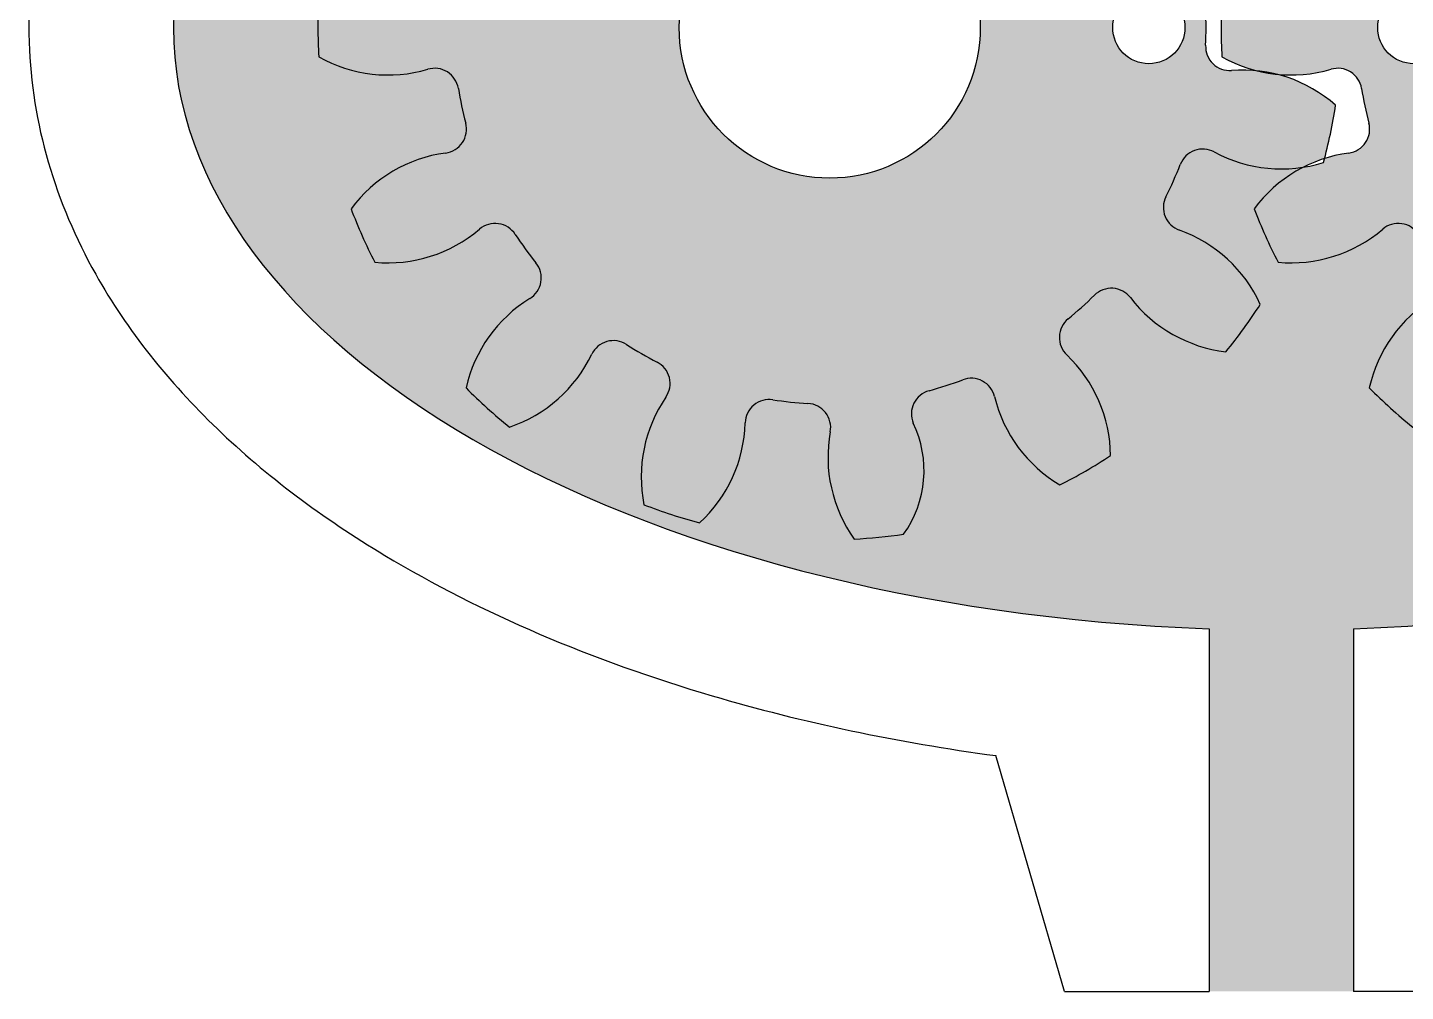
# Model space of a CAD drawing. Header units: millimetres. Extents: x -30196 to -29646, y -21694 to -21274.
# Drawn here: x -29810.02 to -29781.41, y -21419.03 to -21399.03 of the extents above; entities that cross this region are included whole.
import ezdxf

# ---------------------------------------------------------------- set-up
doc = ezdxf.new("R2010")
doc.units = ezdxf.units.MM
doc.layers.add('AM_8', color=1, linetype='Continuous', lineweight=25)

# ---------------------------------------------------------------- blocks, each defined once
blk = doc.blocks.new('e2')
at = {"lineweight": 30}
for centre, radius in [((0, 6.625), 0.75), ((0, 0), 3.125)]:
    blk.add_circle(centre, radius, dxfattribs=at)
at = {"color": 6, "lineweight": 30}
for centre, radius, start, end in [((0, 0), 10.625, 98.72179194000488, 105.278208059838), ((-3.813156028834783, 8.564488665400859), 2.93314621950437, 355.6376122819815, 41.3459205869194), ((3.813156028834783, 8.564488665400859), 2.93314621950437, 138.6540794130806, 184.3623877180185), ((0, 0), 10.625, 74.72179194016198, 81.27820805999514), ((0, 9.375), 2.93314621950437, 162.6540794131785, 208.362387718167), ((0, 9.375), 2.93314621950437, 331.6376122818331, 17.34592058682151), ((0, 0), 10.625, 122.7217919400385, 129.2782080599219), ((-6.966982738849765, 6.273099434616597), 2.93314621950437, 19.63761228198677, 65.345920586793), ((6.966982738849765, 6.273099434616597), 2.93314621950437, 114.654079413207, 160.3623877180133), ((0, 0), 10.625, 50.72179194007808, 57.2782080599615), ((-0.3899559764831793, 8.303348155193817), 0.5, 175.6376122819815, 272.6888463020127), ((0.3899559764831793, 8.303348155193817), 0.5, 267.3111536979873, 4.362387718018495), ((-3.813156028834783, 8.564488665400859), 2.93314621950437, 186.6540794132459, 232.3623877181557), ((3.813156028834783, 8.564488665400859), 2.93314621950437, 307.6376122818443, 353.3459205867541), ((-3.021033443939814, 7.744095375226607), 0.5, 291.3111536980895, 28.36238771816699), ((0, 0), 7.8125, 87.31115369798731, 92.68884630201268), ((3.021033443939814, 7.744095375226607), 0.5, 151.637612281833, 248.6888463019105), ((-3.733518465931411, 7.426876605582947), 0.5, 199.6376122819867, 296.6888463020224), ((0, 0), 7.8125, 111.3111536980895, 116.6888463020224), ((0, 0), 7.8125, 63.31115369797758, 68.68884630191054), ((3.733518465931411, 7.426876605582947), 0.5, 243.3111536979776, 340.3623877180132), ((-5.909658736673009, 5.845818151985441), 0.5, 315.3111536980223, 52.36238771815568), ((5.909658736673009, 5.845818151985441), 0.5, 127.6376122818443, 224.6888463019777), ((0, 0), 10.625, 146.721791939949, 153.2782080599659), ((-8.916154840266245, 2.897034322264517), 2.93314621950437, 43.63761228185203, 89.34592058683705), ((8.916154840266245, 2.897034322264517), 2.93314621950437, 90.65407941316295, 136.362387718148), ((0, 0), 10.625, 26.72179194003405, 33.27820806005096), ((0, 0), 7.8125, 135.3111536980223, 140.6888463020146), ((0, 0), 7.8125, 39.31115369798542, 44.68884630197773), ((-6.431521694670664, 5.266230619807175), 0.5, 223.6376122818521, 320.6888463020146), ((6.431521694670664, 5.266230619807175), 0.5, 219.3111536979854, 316.362387718148), ((-6.966982738849765, 6.273099434616597), 2.93314621950437, 210.6540794131534, 256.3623877181242), ((6.966982738849765, 6.273099434616597), 2.93314621950437, 283.6376122818758, 329.3459205868465), ((-7.776450346274942, 2.936745862669341), 0.5, 339.3111536980178, 76.36238771812424), ((7.776450346274942, 2.936745862669341), 0.5, 103.6376122818758, 200.6888463019821), ((0, 0), 7.8125, 159.3111536980179, 164.6888463019964), ((0, 0), 7.8125, 15.31115369800354, 20.68884630198211), ((-8.017456393856264, 2.195005517667596), 0.5, 247.6376122818487, 344.6888463019965), ((8.017456393856264, 2.195005517667596), 0.5, 195.3111536980036, 292.3623877181513), ((-9.323642769079015, -0.9799543431327038), 2.93314621950437, 67.63761228184867, 113.3459205869055), ((9.192798228323227, -0.3027362382381398), 2.261209019701503, 54.24985161595368, 115.827068113219), ((0, 0), 10.625, 170.7217919400866, 177.2782080598584), ((2.546585164964199e-10, 2.546585164964199e-11), 10.62499999974242, 2.721791940141617, 8.292447508360153), ((-8.916154840266245, 2.897034322264517), 2.93314621950437, 234.6540794130817, 280.3623877180716), ((8.916154840266245, 2.897034322264517), 2.93314621950437, 259.6376122819284, 305.3459205869183), ((-8.298623044174747, -0.4801164657947083), 0.5, 3.311153698048589, 100.3623877180716), ((8.298623044174747, -0.4801164657947083), 0.5, 79.63761228192838, 176.6888463019514), ((0, 0), 7.8125, 183.3111536980486, 188.6888463020397), ((0, 0), 7.8125, 351.3111536979603, 356.6888463019514), ((-8.217100046244013, -1.255755979484093), 0.5, 271.6376122819939, 8.68884630203973), ((8.217100046244013, -1.255755979484093), 0.5, 171.3111536979603, 268.3623877180061), ((-8.118988160480512, -4.6875), 2.93314621950437, 91.63761228199394, 137.3459205867088), ((8.118988160480512, -4.6875), 2.93314621950437, 42.65407941329116, 88.36238771800606), ((0, 0), 10.625, 194.7217919401221, 201.2782080599105), ((0, 0), 10.625, 338.7217919400895, 345.2782080598779), ((-9.323642769079015, -0.9799543431327038), 2.93314621950437, 258.654079413144, 304.3623877181518), ((-7.385888427110331, -3.813962295604142), 0.5, 27.3111536980692, 124.3623877181518), ((7.385888427110331, -3.813962295604142), 0.5, 55.63761228184823, 152.6888463019308), ((9.323642769079015, -0.9799543431327038), 2.93314621950437, 235.6376122818482, 281.3459205868559), ((0, 0), 7.8125, 207.3111536980692, 212.688846302026), ((0, 0), 7.8125, 327.311153697974, 332.6888463019308), ((-6.995932450627151, -4.489385859593312), 0.5, 295.6376122819009, 32.68884630202601), ((6.995932450627151, -4.489385859593312), 0.5, 147.311153697974, 244.3623877180991), ((-5.510486740240594, -7.584534322264517), 2.93314621950437, 115.6376122819009, 161.3459205867765), ((5.510486740240594, -7.584534322264517), 2.93314621950437, 18.65407941322349, 64.36238771809907), ((-5.196066602307837, -6.488339395746152), 0.5, 51.31115369800138, 148.3623877180731), ((5.196066602307837, -6.488339395746152), 0.5, 31.63761228192687, 128.6888463019986), ((-8.118988160480512, -4.6875), 2.93314621950437, 282.6540794131773, 328.3623877180731), ((0, 0), 7.8125, 231.3111536980014, 236.6888463019745), ((0, 0), 7.8125, 303.3111536980255, 308.6888463019986), ((8.118988160480512, -4.6875), 2.93314621950437, 211.6376122819269, 257.3459205868227), ((-4.565104578243336, -6.946760139788239), 0.5, 319.6376122819569, 56.68884630197451), ((4.565104578243336, -6.946760139788239), 0.5, 123.3111536980255, 220.3623877180431), ((0, 0), 10.625, 218.7217919400437, 225.2782080599095), ((0, 0), 10.625, 314.7217919400905, 321.2782080599563), ((-1.94917210141648, -9.170133756877476), 2.93314621950437, 139.637612281957, 185.3459205867506), ((1.94917210141648, -9.170133756877476), 2.93314621950437, 354.6540794132494, 40.36238771804305), ((-2.107797657183255, -8.040823669649399), 0.5, 75.3111536980353, 172.3623877181136), ((0, 0), 7.8125, 255.3111536980353, 260.6888463020459), ((-1.344928651607916, -8.202976482480153), 0.5, 343.637612281947, 80.68884630204585), ((1.344928651604278, -8.202976482480153), 0.5, 99.31115369795415, 196.362387718053), ((0, 0), 7.8125, 279.3111536979541, 284.6888463019647), ((2.107797657183255, -8.040823669649399), 0.5, 7.637612281886358, 104.6888463019647), ((-5.510486740240594, -7.584534322264517), 2.93314621950437, 306.6540794132307, 352.3623877181136), ((5.510486740240594, -7.584534322264517), 2.93314621950437, 187.6376122818864, 233.3459205867693), ((1.94917210141648, -9.170133756877476), 2.93314621950437, 163.637612281947, 209.3459205868645), ((-1.94917210141648, -9.170133756877476), 2.93314621950437, 330.6540794131356, 16.36238771805299), ((0, 0), 10.625, 242.7217919400751, 249.2782080600118), ((0, 0), 10.625, 290.7217919399882, 297.2782080599249), ((0, 0), 10.625, 266.7217919400488, 273.2782080599512)]:
    blk.add_arc(centre, radius, start, end, dxfattribs=at)
blk = doc.blocks.new('e1')
at = {"lineweight": 30}
for centre, radius in [((0, 6.625), 0.75), ((0, 0), 3.125)]:
    blk.add_circle(centre, radius, dxfattribs=at)
at = {"color": 6, "lineweight": 30}
for centre, radius, start, end in [((1.94917210141648, 9.170133756877476), 2.93314621950437, 150.6540794131355, 196.362387718053), ((0, 0), 10.625, 86.72179194004883, 93.27820805995115), ((-1.94917210141648, 9.170133756877476), 2.93314621950437, 343.637612281947, 29.34592058686447), ((0, 0), 10.625, 110.7217919399882, 117.2782080599249), ((-5.510486740240594, 7.584534322264517), 2.93314621950437, 7.637612281886358, 53.34592058676932), ((5.510486740240594, 7.584534322264517), 2.93314621950437, 126.6540794132307, 172.3623877181136), ((0, 0), 10.625, 62.72179194007514, 69.27820806001183), ((-1.94917210141648, 9.170133756877476), 2.93314621950437, 174.6540794130419, 220.3623877180431), ((1.94917210141648, 9.170133756877476), 2.93314621950437, 319.6376122819569, 5.345920586750561), ((-1.344928651607916, 8.202976482480153), 0.5, 279.3111536979541, 16.36238771805299), ((1.344928651604278, 8.202976482480153), 0.5, 163.637612281947, 260.6888463020459), ((-2.107797657183255, 8.040823669649399), 0.5, 187.6376122818864, 284.6888463019647), ((2.107797657183255, 8.040823669649399), 0.5, 255.3111536980353, 352.3623877181136), ((0, 0), 10.625, 134.7217919400905, 141.2782080599563), ((-8.118988160480512, 4.6875), 2.93314621950437, 31.63761228192687, 77.34592058682271), ((0, 0), 7.8125, 99.31115369795415, 104.6888463019647), ((0, 0), 7.8125, 75.3111536980353, 80.68884630204585), ((8.118988160480512, 4.6875), 2.93314621950437, 102.6540794131773, 148.3623877180731), ((0, 0), 10.625, 38.72179194004374, 45.27820805990948), ((-4.565104578243336, 6.946760139788239), 0.5, 303.3111536980255, 40.36238771804305), ((4.565104578243336, 6.946760139788239), 0.5, 139.637612281957, 236.6888463019745), ((-5.510486740240594, 7.584534322264517), 2.93314621950437, 198.6540794132235, 244.3623877180991), ((5.510486740240594, 7.584534322264517), 2.93314621950437, 295.6376122819009, 341.3459205867765), ((0, 0), 7.8125, 123.3111536980255, 128.6888463019986), ((0, 0), 7.8125, 51.31115369800138, 56.68884630197451), ((-5.196066602307837, 6.488339395746152), 0.5, 211.6376122819269, 308.6888463019986), ((5.196066602307837, 6.488339395746152), 0.5, 231.3111536980014, 328.3623877180731), ((-6.995932450627151, 4.489385859593312), 0.5, 327.311153697974, 64.36238771809907), ((6.995932450627151, 4.489385859593312), 0.5, 115.6376122819009, 212.688846302026), ((0, 0), 7.8125, 147.311153697974, 152.6888463019308), ((0, 0), 7.8125, 27.3111536980692, 32.68884630202601), ((0, 0), 10.625, 158.7217919400895, 165.2782080598778), ((-9.323642769079015, 0.9799543431327038), 2.93314621950437, 55.63761228184823, 101.345920586856), ((9.323642769079015, 0.9799543431327038), 2.93314621950437, 78.65407941314403, 124.3623877181518), ((0, 0), 10.625, 14.72179194012215, 21.27820805991046), ((-7.385888427110331, 3.813962295604142), 0.5, 235.6376122818482, 332.6888463019308), ((7.385888427110331, 3.813962295604142), 0.5, 207.3111536980692, 304.3623877181518), ((-8.118988160480512, 4.6875), 2.93314621950437, 222.6540794132912, 268.3623877180061), ((8.118988160480512, 4.6875), 2.93314621950437, 271.6376122819939, 317.3459205867088), ((-8.217100046244013, 1.255755979484093), 0.5, 351.3111536979603, 88.36238771800606), ((8.217100046244013, 1.255755979484093), 0.5, 91.63761228199394, 188.6888463020397), ((0, 0), 7.8125, 171.3111536979603, 176.6888463019514), ((0, 0), 7.8125, 3.311153698048589, 8.68884630203973), ((-8.298623044174747, 0.4801164657947083), 0.5, 259.6376122819284, 356.6888463019514), ((8.298623044174747, 0.4801164657947083), 0.5, 183.3111536980486, 280.3623877180716), ((-8.916154840266245, -2.897034322264517), 2.93314621950437, 79.63761228192838, 125.3459205869184), ((8.916154840266245, -2.897034322264517), 2.93314621950437, 54.65407941308165, 100.3623877180716), ((-1.746229827404022e-10, -1.818989403545856e-11), 10.62499999982308, 182.7217919401416, 188.3528936954908), ((0, 0), 10.625, 350.7217919400866, 357.2782080598583), ((-9.1983634763601, 0.3315405483626819), 2.289573104635588, 234.9791495386659, 295.6383961484495), ((-8.017456393856264, -2.195005517667596), 0.5, 15.31115369800354, 112.3623877181513), ((8.017456393856264, -2.195005517667596), 0.5, 67.63761228184867, 164.6888463019964), ((9.323642769079015, 0.9799543431327038), 2.93314621950437, 247.6376122818487, 293.3459205869054), ((0, 0), 7.8125, 195.3111536980036, 200.6888463019821), ((0, 0), 7.8125, 339.3111536980178, 344.6888463019965), ((-7.776450346274942, -2.936745862669341), 0.5, 283.6376122818758, 20.68884630198211), ((7.776450346274942, -2.936745862669341), 0.5, 159.3111536980179, 256.3623877181242), ((-6.966982738849765, -6.273099434616597), 2.93314621950437, 103.6376122818758, 149.3459205868466), ((6.966982738849765, -6.273099434616597), 2.93314621950437, 30.65407941315344, 76.36238771812424), ((0, 0), 10.625, 206.7217919400341, 213.278208060051), ((-6.431521694670664, -5.266230619807175), 0.5, 39.31115369798542, 136.362387718148), ((6.431521694670664, -5.266230619807175), 0.5, 43.63761228185203, 140.6888463020146), ((0, 0), 10.625, 326.721791939949, 333.2782080599659), ((-8.916154840266245, -2.897034322264517), 2.93314621950437, 270.6540794131629, 316.362387718148), ((0, 0), 7.8125, 219.3111536979854, 224.6888463019777), ((0, 0), 7.8125, 315.3111536980223, 320.6888463020146), ((8.916154840266245, -2.897034322264517), 2.93314621950437, 223.6376122818521, 269.3459205868371), ((-5.909658736673009, -5.845818151985441), 0.5, 307.6376122818443, 44.68884630197773), ((5.909658736673009, -5.845818151985441), 0.5, 135.3111536980223, 232.3623877181557), ((-3.813156028834783, -8.564488665400859), 2.93314621950437, 127.6376122818443, 173.3459205867541), ((3.813156028834783, -8.564488665400859), 2.93314621950437, 6.65407941324589, 52.36238771815568), ((-3.733518465931411, -7.426876605579309), 0.5, 63.31115369797758, 160.3623877180133), ((0, 0), 7.8125, 243.3111536979776, 248.6888463019105), ((0, 0), 7.8125, 291.3111536980895, 296.6888463020224), ((3.733518465931411, -7.426876605579309), 0.5, 19.63761228198677, 116.6888463020224), ((-6.966982738849765, -6.273099434616597), 2.93314621950437, 294.654079413207, 340.3623877180132), ((-3.021033443939814, -7.744095375226607), 0.5, 331.6376122818331, 68.68884630191054), ((3.021033443939814, -7.744095375226607), 0.5, 111.3111536980895, 208.362387718167), ((6.966982738849765, -6.273099434616597), 2.93314621950437, 199.6376122819867, 245.345920586793), ((0, -9.375), 2.93314621950437, 151.637612281833, 197.3459205868215), ((-0.3899559764831793, -8.303348155193817), 0.5, 87.31115369798731, 184.3623877180185), ((0, 0), 7.8125, 267.3111536979873, 272.6888463020127), ((0.3899559764831793, -8.303348155193817), 0.5, 355.6376122819815, 92.68884630201268), ((0, -9.375), 2.93314621950437, 342.6540794131785, 28.36238771816699), ((0, 0), 10.625, 230.7217919400781, 237.2782080599615), ((0, 0), 10.625, 302.7217919400385, 309.278208059922), ((-3.813156028834783, -8.564488665400859), 2.93314621950437, 318.6540794130806, 4.362387718018495), ((3.813156028834783, -8.564488665400859), 2.93314621950437, 175.6376122819815, 221.3459205869194), ((0, 0), 10.625, 254.7217919401619, 261.2782080599951), ((0, 0), 10.625, 278.7217919400049, 285.278208059838)]:
    blk.add_arc(centre, radius, start, end, dxfattribs=at)
blk = doc.blocks.new('bloque')
at = {"lineweight": 30}
for p, q in [((3, -32.47338849731386), (3, -40)), ((6, -32.47338849731386), (6, -40)), ((0, -40), (-1.425005756122118, -35.10717429929718)), ((0, -40), (3, -40)), ((9, -40), (6, -40))]:
    blk.add_line(p, q, dxfattribs=at)
for start_param, end_param in [(4.777652692010582, 7.788717922348591), (7.919245345600376, 10.93031057593838)]:
    blk.add_ellipse((4.5, -20), major_axis=(-23, 0), ratio=0.5434782608695652, start_param=start_param, end_param=end_param, dxfattribs=at)
blk.add_open_spline([(-1.424977175935055, -4.892827157724241), (-2.92374984307753, -5.094320627144043), (-4.392543210138683, -5.37289196643178), (-8.645255426174117, -6.432437170700723), (-11.2722842330586, -7.435612314020545), (-15.06521450265427, -9.576656324050418), (-16.42673611589998, -10.55964519811459), (-18.45257975888308, -12.5020210928742), (-19.2043971713465, -13.40395006135441), (-20.38446822525293, -15.28782868452981), (-20.82888504589209, -16.25887438888094), (-21.39614839488422, -18.26121229485216), (-21.52762151860225, -19.2867053509035), (-21.46811855664782, -21.1458688821258), (-21.33368845879158, -21.9808187348608), (-20.86420823950903, -23.59477951697045), (-20.53031170042595, -24.37622394878417), (-19.45885908504715, -26.28472960739964), (-18.59953166810374, -27.35660344953067), (-16.57421024594078, -29.30050777413999), (-15.40496793785496, -30.17388008857233), (-12.10905730452941, -32.15533259020231), (-9.808747943650815, -33.13010370212942), (-5.441579504138645, -34.41730362859744), (-3.460828524464887, -34.83351373885307), (-1.425005756125756, -35.10717429929355)], degree=3, knots=[4.954980096992549, 4.954980096992549, 4.954980096992549, 4.954980096992549, 5.14224467141907, 5.14224467141907, 5.516773820272112, 5.516773820272112, 5.767563485023053, 5.767563485023053, 5.95497249159128, 5.95497249159128, 6.130104256674407, 6.130104256674407, 6.300325975215877, 6.300325975215877, 6.439882453339902, 6.439882453339902, 6.579438931463926, 6.579438931463926, 6.798754017790848, 6.798754017790848, 7.018069104117769, 7.018069104117769, 7.357002176123697, 7.357002176123697, 7.611391200057779, 7.611391200057779, 7.611391200057779, 7.611391200057779], dxfattribs=at)

msp = doc.modelspace()

# ---------------------------------------------------------------- hatches: boundary and pattern name
at = {"layer": 'AM_8'}
h = msp.add_hatch(color=4, dxfattribs=at)
edge = h.paths.add_edge_path()
edge.add_line((-29785.48925146646, -21419.02862589495), (-29782.48925146646, -21419.02862589495))
edge.add_line((-29782.48925146646, -21419.02862589495), (-29782.48925146646, -21411.50201439226))
edge.add_ellipse((-29783.98925146646, -21399.02862589495), major_axis=(23, 0), ratio=0.5434782608695652, start_angle=273.7393352315225, end_angle=411.5691749955445)
edge.add_line((-29769.69315720453, -21389.23663629778), (-29769.8366272268, -21389.53837133437))
edge.add_arc((-29774.61425146647, -21399.02862589495), 10.625, 56.72179193994879, 63.278208059917915, ccw=False)
edge.add_arc((-29771.71721714421, -21390.11247105468), 2.93314621950437, 313.6376122818747, 359.3459205866571, ccw=False)
edge.add_arc((-29769.34802084666, -21392.59710420027), 0.5, 133.6376122824344, 230.6888463021758)
edge.add_arc((-29774.61425146647, -21399.02862589495), 7.8125, 45.31115369802768, 50.68884630198983, ccw=False)
edge.add_arc((-29768.76843331449, -21393.11896715827), 0.5, 225.3111536974327, 322.3623877179907)
edge.add_arc((-29766.04976280107, -21395.21546986611), 2.93314621950437, 96.65407941322621, 142.362387718075, ccw=False)
edge.add_arc((-29774.61425146647, -21399.02862589495), 10.625, 32.72179194004059, 39.278208059944916, ccw=False)
edge.add_arc((-29768.34115203186, -21392.0616431561), 2.93314621950437, 289.6376122819886, 335.3459205868041, ccw=False)
edge.add_arc((-29767.18737486089, -21395.29510742901), 0.5, 109.6376122810052, 206.6888463020225)
edge.add_arc((-29774.61425146647, -21399.02862589495), 7.8125, 21.31115369809379, 26.688846302001423, ccw=False)
edge.add_arc((-29766.87015609125, -21396.00759245101), 0.5, 201.311153696967, 298.3623877183504)
edge.add_arc((-29765.23925146647, -21399.02862589495), 2.93314621950437, 72.65407941318261, 118.36238771800791, ccw=False)
edge.add_arc((-29774.61425146647, -21399.02862589495), 10.625, 8.721791940001992, 15.278208059936674, ccw=False)
edge.add_arc((-29766.04976280107, -21395.21546986611), 2.93314621950437, 265.6376122819464, 311.3459205867484, ccw=False)
edge.add_arc((-29766.31090331128, -21398.63866991846), 0.5, 85.63761228134213, 182.6888463022111)
edge.add_arc((-29774.61425146647, -21399.02862589495), 7.8125, -2.688846302002105, 2.688846301976696, ccw=False)
edge.add_arc((-29766.31090331128, -21399.41858187143), 0.5, 177.3111536981857, 274.3623877178265)
edge.add_arc((-29766.04976280107, -21402.84178192378), 2.93314621950437, 48.65407941311082, 94.3623877181953, ccw=False)
edge.add_arc((-29774.61425146647, -21399.02862589495), 10.625, 344.7217919401682, 351.27820805993974, ccw=False)
edge.add_arc((-29765.23925146647, -21399.02862589495), 2.93314621950437, 241.6376122818333, 287.345920587059, ccw=False)
edge.add_arc((-29766.87015609125, -21402.04965933889), 0.5, 61.63761228258131, 158.6888463017164)
edge.add_arc((-29774.61425146647, -21399.02862589495), 7.8125, 333.31115369797476, 338.6888463019905, ccw=False)
edge.add_arc((-29767.18737486089, -21402.76214436088), 0.5, 153.31115369835, 250.3623877182096)
edge.add_arc((-29768.34115203186, -21405.9956086338), 2.93314621950437, 24.654079413195916, 70.36238771814521, ccw=False)
edge.add_arc((-29774.61425146647, -21399.02862589495), 10.625, 320.72179194006753, 327.27820805995947, ccw=False)
edge.add_arc((-29766.04976280107, -21402.84178192378), 2.93314621950437, 217.6376122818254, 263.34592058684444, ccw=False)
edge.add_arc((-29768.76843331449, -21404.93828463162), 0.5, 37.63761228259408, 134.6888463019777)
edge.add_arc((-29774.61425146647, -21399.02862589495), 7.8125, 309.31115369798954, 314.6888463020101, ccw=False)
edge.add_arc((-29769.34802084666, -21405.46014758962), 0.5, 129.3111536981467, 226.362387718155)
edge.add_arc((-29771.71721714421, -21407.94478073521), 2.93314621950437, 0.6540794131337861, 46.36238771802488, ccw=False)
edge.add_arc((-29774.61425146647, -21399.02862589495), 10.625, 296.7217919400382, 303.2782080599369, ccw=False)
edge.add_arc((-29768.34115203186, -21405.9956086338), 2.93314621950437, 193.6376122818655, 239.345920586783, ccw=False)
edge.add_arc((-29771.6775056038, -21406.80507624122), 0.5, 13.63761228223175, 110.6888463019821)
edge.add_arc((-29774.61425146647, -21399.02862589495), 7.8125, 285.31115369801284, 290.68884630198653, ccw=False)
edge.add_arc((-29772.4192459488, -21407.0460822888), 0.5, 105.3111536983147, 202.3623877182307)
edge.add_arc((-29774.94579201483, -21408.22698937131), 2.289573104635588, -35.02085046134442, 25.638396148282823, ccw=False)
edge.add_arc((-29774.61425146645, -21399.02862589512), 10.62499999982308, 272.72179194013216, 278.3528936954121, ccw=False)
edge.add_arc((-29771.71721714421, -21407.94478073521), 2.93314621950437, 169.6376122819211, 215.345920587094, ccw=False)
edge.add_arc((-29775.09436793227, -21407.32724893912), 0.5, 349.6376122822635, 446.6888463019393)
edge.add_arc((-29774.61425146647, -21399.02862589495), 7.8125, 261.311153697952, 266.6888463020091, ccw=False)
edge.add_arc((-29775.87000744596, -21407.24572594119), 0.5, 81.31115369857841, 178.3623877180001)
edge.add_arc((-29779.30175146647, -21407.14761405543), 2.93314621950437, 312.65407941331836, 358.36238771812566, ccw=False)
edge.add_arc((-29774.61425146647, -21399.02862589495), 10.625, 248.7217919400913, 255.27820805996208, ccw=False)
edge.add_arc((-29775.5942058096, -21408.35226866402), 2.93314621950437, 145.6376122818357, 191.3459205868735, ccw=False)
edge.add_arc((-29778.42821376208, -21406.41451432206), 0.5, 325.637612282482, 422.6888463020204)
edge.add_arc((-29774.61425146647, -21399.02862589495), 7.8125, 237.31115369797539, 242.6888463020082, ccw=False)
edge.add_arc((-29779.10363732606, -21406.02455834557), 0.5, 57.31115369837457, 154.3623877180089)
edge.add_arc((-29782.19878578874, -21404.53911263519), 2.93314621950437, 288.65407941318966, 334.3623877179935, ccw=False)
edge.add_arc((-29774.61425146647, -21399.02862589495), 10.625, 224.7217919400868, 231.2782080599427, ccw=False)
edge.add_arc((-29779.30175146647, -21407.14761405543), 2.93314621950437, 121.6376122819452, 167.3459205868691, ccw=False)
edge.add_arc((-29781.10259086222, -21404.22469249725), 0.5, 301.6376122818176, 398.688846302031)
edge.add_arc((-29774.61425146647, -21399.02862589495), 7.8125, 213.31115369803, 218.6888463019879, ccw=False)
edge.add_arc((-29781.56101160626, -21403.59373047319), 0.5, 33.31115369773683, 130.3623877182019)
edge.add_arc((-29783.78438522335, -21400.97779799636), 2.93314621950437, 264.6540794130526, 310.36238771796206, ccw=False)
edge.add_arc((-29774.61425146647, -21399.02862589495), 10.625, 200.7217919399845, 207.2782080599359, ccw=False)
edge.add_arc((-29782.19878578874, -21404.53911263519), 2.93314621950437, 117.0000000000662, 143.3459205867254, ccw=False)
edge.add_arc((-29783.98925146648, -21399.02862589495), 2.93314621950437, 241.6376122818333, 279.00000000001774, ccw=False)
edge.add_arc((-29785.62015609125, -21402.04965933889), 0.5, 61.63761228258131, 158.6888463017164)
edge.add_arc((-29793.36425146648, -21399.02862589495), 7.8125, 333.31115369797476, 338.6888463019905, ccw=False)
edge.add_arc((-29785.93737486089, -21402.76214436088), 0.5, 153.3111536985373, 250.3623877182096)
edge.add_arc((-29787.09115203186, -21405.9956086338), 2.93314621950437, 24.654079413195916, 70.36238771807831, ccw=False)
edge.add_arc((-29793.36425146648, -21399.02862589495), 10.625, 320.72179194006753, 327.27820805995947, ccw=False)
edge.add_arc((-29784.79976280107, -21402.84178192378), 2.93314621950437, 217.6376122818254, 263.34592058684444, ccw=False)
edge.add_arc((-29787.51843331449, -21404.93828463162), 0.5, 37.63761228259408, 134.6888463019777)
edge.add_arc((-29793.36425146648, -21399.02862589495), 7.8125, 309.31115369798954, 314.6888463020101, ccw=False)
edge.add_arc((-29788.09802084667, -21405.46014758962), 0.5, 129.3111536981467, 226.362387718155)
edge.add_arc((-29790.46721714421, -21407.94478073521), 2.93314621950437, 0.6540794131337861, 46.36238771802488, ccw=False)
edge.add_arc((-29793.36425146648, -21399.02862589495), 10.625, 296.7217919400382, 303.2782080599369, ccw=False)
edge.add_arc((-29787.09115203186, -21405.9956086338), 2.93314621950437, 193.6376122818655, 239.345920586783, ccw=False)
edge.add_arc((-29790.42750560381, -21406.80507624122), 0.5, 13.63761228223175, 110.6888463019821)
edge.add_arc((-29793.36425146648, -21399.02862589495), 7.8125, 285.31115369801284, 290.68884630198653, ccw=False)
edge.add_arc((-29791.16924594881, -21407.0460822888), 0.5, 105.3111536983147, 202.3623877182307)
edge.add_arc((-29793.66698770471, -21408.22142412327), 2.261209019701503, -35.75014838399687, 25.827068113097027, ccw=False)
edge.add_arc((-29793.36425146645, -21399.0286258952), 10.62499999974242, 272.72179194013313, 278.2924475083837, ccw=False)
edge.add_arc((-29790.46721714421, -21407.94478073521), 2.93314621950437, 169.6376122819211, 215.3459205871351, ccw=False)
edge.add_arc((-29793.84436793227, -21407.32724893912), 0.5, 349.6376122822635, 446.6888463019393)
edge.add_arc((-29793.36425146648, -21399.02862589495), 7.8125, 261.311153697952, 266.6888463020091, ccw=False)
edge.add_arc((-29794.62000744596, -21407.24572594119), 0.5, 81.31115369857841, 178.3623877180001)
edge.add_arc((-29798.05175146648, -21407.14761405543), 2.93314621950437, 312.65407941331836, 358.36238771812566, ccw=False)
edge.add_arc((-29793.36425146648, -21399.02862589495), 10.625, 248.7217919400913, 255.27820805996208, ccw=False)
edge.add_arc((-29794.34420580961, -21408.35226866402), 2.93314621950437, 145.6376122818357, 191.3459205868735, ccw=False)
edge.add_arc((-29797.17821376208, -21406.41451432206), 0.5, 325.637612282482, 422.6888463020204)
edge.add_arc((-29793.36425146648, -21399.02862589495), 7.8125, 237.31115369797539, 242.6888463020082, ccw=False)
edge.add_arc((-29797.85363732607, -21406.02455834557), 0.5, 57.31115369837457, 154.3623877180089)
edge.add_arc((-29800.94878578874, -21404.53911263519), 2.93314621950437, 288.65407941318966, 334.3623877179935, ccw=False)
edge.add_arc((-29793.36425146648, -21399.02862589495), 10.625, 224.7217919400868, 231.2782080599427, ccw=False)
edge.add_arc((-29798.05175146648, -21407.14761405543), 2.93314621950437, 121.6376122819452, 167.3459205868691, ccw=False)
edge.add_arc((-29799.85259086222, -21404.22469249725), 0.5, 301.6376122818176, 398.688846302031)
edge.add_arc((-29793.36425146648, -21399.02862589495), 7.8125, 213.31115369803, 218.6888463019879, ccw=False)
edge.add_arc((-29800.31101160626, -21403.59373047319), 0.5, 33.31115369773683, 130.3623877182019)
edge.add_arc((-29802.53438522335, -21400.97779799636), 2.93314621950437, 264.654079413265, 310.36238771796206, ccw=False)
edge.add_arc((-29793.36425146648, -21399.02862589495), 10.625, 200.7217919399845, 207.2782080599629, ccw=False)
edge.add_arc((-29800.94878578874, -21404.53911263519), 2.93314621950437, 97.63761228186888, 143.3459205867254, ccw=False)
edge.add_arc((-29801.40507513612, -21401.13642355213), 0.5, 277.6376122825338, 374.6888463020176)
edge.add_arc((-29793.36425146648, -21399.02862589495), 7.8125, 189.3111536979438, 194.6888463019781, ccw=False)
edge.add_arc((-29801.56722794896, -21400.37355454655), 0.5, 9.311153698743206, 106.3623877181117)
edge.add_arc((-29802.53438522335, -21397.07945379353), 2.93314621950437, 240.6540794131106, 286.362387718001, ccw=False)
edge.add_arc((-29793.36425146648, -21399.02862589495), 10.625, 176.7217919400483, 183.2782080599322, ccw=False)
edge.add_arc((-29802.53438522335, -21400.97779799636), 2.93314621950437, 73.63761228193079, 119.3459205868545, ccw=False)
edge.add_arc((-29801.56722794896, -21397.68369724334), 0.5, 253.6376122824057, 350.6888463020122)
edge.add_arc((-29793.36425146648, -21399.02862589495), 7.8125, 165.3111536980477, 170.6888463019815, ccw=False)
edge.add_arc((-29801.40507513612, -21396.92082823776), 0.5, 345.3111536975792, 442.3623877178794)
edge.add_arc((-29800.94878578874, -21393.5181391547), 2.93314621950437, 216.6540794132454, 262.3623877180607, ccw=False)
edge.add_arc((-29793.36425146648, -21399.02862589495), 10.625, 152.7217919400725, 159.2782080599649, ccw=False)
edge.add_arc((-29802.53438522335, -21397.07945379353), 2.93314621950437, 49.63761228198382, 95.34592058688321, ccw=False)
edge.add_arc((-29800.31101160626, -21394.4635213167), 0.5, 229.6376122821158, 326.6888463020342)
edge.add_arc((-29793.36425146648, -21399.02862589495), 7.8125, 141.3111536980121, 146.6888463019847, ccw=False)
edge.add_arc((-29799.85259086222, -21393.83255929264), 0.5, 321.311153697969, 418.3623877179638)
edge.add_arc((-29798.05175146648, -21390.90963773446), 2.93314621950437, 192.6540794131847, 238.3623877180921, ccw=False)
edge.add_arc((-29793.36425146648, -21399.02862589495), 10.625, 128.721791940045, 135.2782080599409, ccw=False)
edge.add_arc((-29800.94878578874, -21393.5181391547), 2.93314621950437, 25.637612281911686, 71.34592058683307, ccw=False)
edge.add_arc((-29797.85363732607, -21392.03269344432), 0.5, 205.6376122825473, 302.6888463018506)
edge.add_arc((-29793.36425146648, -21399.02862589495), 7.8125, 117.31115369806369, 122.68884630201009, ccw=False)
edge.add_arc((-29797.17821376208, -21391.64273746784), 0.5, 297.3111536968563, 394.3623877184415)
edge.add_arc((-29794.34420580961, -21389.70498312587), 2.93314621950437, 168.6540794131405, 214.3623877180069, ccw=False)
edge.add_arc((-29793.36425146648, -21399.02862589495), 10.625, 104.72179194012779, 111.27820805992701, ccw=False)
edge.add_line((-29796.06433828175, -21388.75243223241), (-29796.14645429816, -21388.41753582152))
edge.add_ellipse((-29783.98925146646, -21399.02862589495), major_axis=(23, 0), ratio=0.5434782608695652, start_angle=121.9091587348053, end_angle=266.2606647684775)
edge.add_line((-29785.48925146646, -21411.50201439226), (-29785.48925146646, -21419.02862589495))
h = msp.add_hatch(color=59, dxfattribs=at)
edge = h.paths.add_edge_path()
edge.add_arc((-29793.36425146647, -21399.0286258952), 10.62499999974305, 272.7217919400939, 278.2924475084641)
edge.add_arc((-29793.66698770471, -21408.22142412327), 2.261209019697458, 324.2498516158205, 385.8270681132175)
edge.add_arc((-29791.16924594881, -21407.04608228881), 0.4999999999989549, 105.31115369729031, 202.362387717301, ccw=False)
edge.add_arc((-29793.36425146647, -21399.02862589495), 7.812499999997343, 285.3111536980198, 290.6888463019616)
edge.add_arc((-29790.42750560381, -21406.80507624122), 0.5000000000038329, 13.637612282231828, 110.68884630183479, ccw=False)
edge.add_arc((-29787.09115203186, -21405.99560863379), 2.933146219503064, 193.6376122820204, 239.3459205869664)
edge.add_arc((-29793.36425146648, -21399.02862589495), 10.62500000000049, 296.7217919400821, 303.2782080600512)
edge.add_arc((-29790.4672171442, -21407.94478073523), 2.933146219511887, 0.6540794137006478, 46.36238771852481)
edge.add_arc((-29788.09802084667, -21405.46014758962), 0.4999999999977291, 129.3111536978241, 226.3623877175656, ccw=False)
edge.add_arc((-29793.36425146648, -21399.02862589495), 7.81250000000007, 309.3111536980853, 314.6888463020478)
edge.add_arc((-29787.51843331449, -21404.93828463162), 0.4999999999984863, 37.6376122817548, 134.6888463022709, ccw=False)
edge.add_arc((-29784.79976280107, -21402.84178192378), 2.933146219502869, 217.6376122818254, 263.3459205866951)
edge.add_arc((-29793.36425146646, -21399.02862589493), 10.62499999999842, 320.7217919399571, 327.2782080598616)
edge.add_arc((-29787.09115203186, -21405.9956086338), 2.933146219506364, 24.65407941326049, 70.36238771803524)
edge.add_arc((-29785.93737486089, -21402.76214436088), 0.4999999999985759, 153.3111536979775, 250.3623877186022, ccw=False)
edge.add_arc((-29793.36425146648, -21399.02862589495), 7.812499999999433, 333.3111536980344, 338.6888463019311)
edge.add_arc((-29785.62015609125, -21402.04965933889), 0.4999999999998626, 61.63761228164958, 158.688846303033, ccw=False)
edge.add_arc((-29783.98925146648, -21399.02862589495), 2.933146219504049, 241.6376122820547, 279.0000000000879)
edge.add_arc((-29782.19878578875, -21404.53911263519), 2.933146219506769, 107.73905520134201, 116.9999999998117, ccw=False)
edge.add_arc((-29793.36425146648, -21399.02862589494), 10.62500000000239, 345.1850032441097, 351.2782080599592)
edge.add_arc((-29784.79976280106, -21402.84178192379), 2.933146219508697, 48.65407941365919, 75.88263104077197)
edge.add_arc((-29783.78438522333, -21397.07945379353), 2.933146219504128, 255.8826310400135, 264.1304136410617, ccw=False)
edge.add_arc((-29784.79976280107, -21402.84178192378), 2.933146219505142, 84.13041364156383, 94.36238771819532)
edge.add_arc((-29785.06090331128, -21399.41858187143), 0.4999999999990806, 177.3111536977889, 274.3623877186579, ccw=False)
edge.add_arc((-29793.36425146647, -21399.0286258949), 7.812499999994275, 357.3111536977023, 362.6888463016835)
edge.add_arc((-29785.06090331128, -21398.63866991846), 0.4999999999976582, 85.6376122821735, 182.6888463018143, ccw=False)
edge.add_arc((-29784.79976280107, -21395.21546986611), 2.933146219505532, 265.6376122816629, 275.8695863584362)
edge.add_arc((-29783.78438522333, -21400.97779799636), 2.933146219503925, 95.8695863589383, 104.11736895998649, ccw=False)
edge.add_arc((-29784.79976280107, -21395.21546986611), 2.933146219505657, 284.1173689595383, 311.345920586789)
edge.add_arc((-29793.36425146647, -21399.02862589497), 10.62500000000336, 8.721791940198951, 14.81499675599011)
edge.add_arc((-29782.19878578875, -21393.5181391547), 2.933146219506451, 243.0000000001883, 252.260944798658, ccw=False)
edge.add_arc((-29783.98925146648, -21399.02862589495), 2.933146219507443, 80.99999999999342, 118.3623877181329)
edge.add_arc((-29785.62015609125, -21396.00759245101), 0.5000000000019516, 201.3111536984351, 298.3623877177855, ccw=False)
edge.add_arc((-29793.36425146647, -21399.02862589495), 7.812499999999355, 21.31115369806889, 26.6888463020849)
edge.add_arc((-29785.93737486089, -21395.29510742901), 0.5000000000009174, 109.63761228179041, 206.6888463014627, ccw=False)
edge.add_arc((-29787.09115203186, -21392.06164315609), 2.933146219504647, 289.6376122818309, 335.3459205867099)
edge.add_arc((-29793.36425146647, -21399.02862589496), 10.62499999999965, 32.72179194011127, 39.27820805998768)
edge.add_arc((-29784.79976280107, -21395.21546986611), 2.933146219504393, 96.65407941315556, 142.3623877181184)
edge.add_arc((-29787.51843331449, -21393.11896715827), 0.5000000000029716, 225.3111536983187, 322.3623877176605, ccw=False)
edge.add_arc((-29793.36425146646, -21399.02862589495), 7.812499999997513, 45.31115369808435, 50.68884630210617)
edge.add_arc((-29788.09802084667, -21392.59710420028), 0.4999999999992459, 133.6376122815574, 230.6888463015892, ccw=False)
edge.add_arc((-29790.46721714421, -21390.11247105468), 2.933146219501683, 313.6376122820242, 359.3459205869373)
edge.add_arc((-29793.36425146648, -21399.02862589494), 10.62499999999868, 56.72179194003592, 63.2782080599355)
edge.add_arc((-29787.09115203185, -21392.06164315609), 2.933146219510413, 120.6540794133755, 166.362387718237)
edge.add_arc((-29790.42750560381, -21391.25217554867), 0.5000000000022111, 249.3111536980179, 346.3623877177683, ccw=False)
edge.add_arc((-29793.3642514665, -21399.02862589494), 7.812499999999582, 69.31115369784484, 74.68884630181866)
edge.add_arc((-29791.16924594881, -21391.01116950109), 0.4999999999978185, 157.6376122817693, 254.68884630168532, ccw=False)
edge.add_arc((-29794.34420580961, -21389.70498312587), 2.933146219505203, 337.6376122820309, 383.3459205870422)
edge.add_arc((-29793.36425146642, -21399.02862589495), 10.62499999999953, 80.72179194033879, 87.27820806012899)
edge.add_arc((-29790.46721714421, -21390.1124710547), 2.933146219497525, 144.6540794126573, 190.3623877177422)
edge.add_arc((-29793.84436793227, -21390.73000285077), 0.5000000000004161, -86.6888463014991, 10.362387718071602, ccw=False)
edge.add_arc((-29793.36425146644, -21399.02862589494), 7.812500000001621, 93.31115369823213, 98.68884630228936)
edge.add_arc((-29794.62000744596, -21390.8115258487), 0.4999999999986415, 181.637612281988, 278.6888463010095, ccw=False)
edge.add_arc((-29798.05175146648, -21390.90963773446), 2.933146219505713, 1.637612281872306, 47.3459205866294)
edge.add_arc((-29793.36425146653, -21399.02862589496), 10.62499999999825, 104.7217919397473, 111.2782080596172)
edge.add_arc((-29794.34420580961, -21389.70498312587), 2.933146219501996, 168.6540794129871, 214.362387718047)
edge.add_arc((-29797.17821376208, -21391.64273746784), 0.5000000000011354, -62.68884630165002, 34.36238771728267, ccw=False)
edge.add_arc((-29793.36425146646, -21399.02862589494), 7.812500000004293, 117.3111536981348, 122.6888463021656)
edge.add_arc((-29797.85363732606, -21392.03269344432), 0.4999999999975872, 205.6376122814349, 302.6888463014997, ccw=False)
edge.add_arc((-29800.94878578874, -21393.5181391547), 2.933146219503039, 25.63761228200649, 71.34592058681034)
edge.add_arc((-29793.36425146649, -21399.02862589496), 10.62499999999961, 128.7217919399194, 135.2782080597745)
edge.add_arc((-29798.05175146648, -21390.90963773447), 2.933146219499455, 192.6540794130616, 238.3623877180175)
edge.add_arc((-29799.85259086222, -21393.83255929264), 0.5000000000021139, -38.68884630203098, 58.36238771818239, ccw=False)
edge.add_arc((-29793.36425146649, -21399.02862589496), 7.812499999999163, 141.3111536978413, 146.6888463018)
edge.add_arc((-29800.31101160626, -21394.4635213167), 0.5000000000014448, 229.6376122817982, 326.6888463022632, ccw=False)
edge.add_arc((-29802.53438522336, -21397.07945379353), 2.933146219503948, 49.63761228198381, 95.34592058666432)
edge.add_arc((-29793.3642514665, -21399.028625895), 10.62499999999422, 152.7217919397301, 159.27820805971)
edge.add_arc((-29800.94878578875, -21393.5181391547), 2.933146219508323, 216.6540794135583, 262.3623877184318)
edge.add_arc((-29801.40507513612, -21396.92082823776), 0.4999999999982461, -14.688846302123181, 82.36238771787941, ccw=False)
edge.add_arc((-29793.36425146646, -21399.02862589491), 7.812500000002629, 165.3111536983261, 170.6888463023587)
edge.add_arc((-29801.56722794896, -21397.68369724333), 0.5000000000045729, 253.6376122820057, 350.688846300434, ccw=False)
edge.add_arc((-29802.53438522335, -21400.97779799636), 2.933146219504673, 73.63761228208718, 119.3459205869513)
edge.add_arc((-29793.36425146648, -21399.02862589495), 10.62499999999972, 176.7217919400483, 183.2782080599321)
edge.add_arc((-29802.53438522336, -21397.07945379353), 2.933146219503366, 240.6540794132694, 286.3623877182056)
edge.add_arc((-29801.56722794896, -21400.37355454655), 0.4999999999974136, 9.311153697987777, 106.3623877177117, ccw=False)
edge.add_arc((-29793.36425146648, -21399.02862589493), 7.812500000002442, 189.3111536981282, 194.6888463020881)
edge.add_arc((-29801.40507513612, -21401.13642355213), 0.4999999999990588, -82.36238771793478, 14.688846302017623, ccw=False)
edge.add_arc((-29800.94878578874, -21404.53911263519), 2.933146219505741, 97.6376122819393, 143.3459205867546)
edge.add_arc((-29793.36425146647, -21399.02862589497), 10.62499999999461, 200.7217919399111, 207.2782080598049)
edge.add_arc((-29802.53438522335, -21400.97779799636), 2.933146219505598, 264.6540794130527, 310.362387717916)
edge.add_arc((-29800.31101160626, -21403.59373047319), 0.4999999999987938, 33.31115369796578, 130.3623877178842, ccw=False)
edge.add_arc((-29793.36425146651, -21399.0286258949), 7.812500000001154, 213.3111536984147, 218.6888463023879)
edge.add_arc((-29799.85259086222, -21404.22469249725), 0.5000000000014776, -58.36238771796383, 38.68884630203098, ccw=False)
edge.add_arc((-29798.05175146648, -21407.14761405543), 2.933146219506052, 121.6376122819079, 167.3459205868153)
edge.add_arc((-29793.36425146648, -21399.02862589495), 10.62499999999971, 224.7217919400591, 231.278208059955)
edge.add_arc((-29800.94878578874, -21404.53911263519), 2.933146219505239, 288.654079413257, 334.3623877181831)
edge.add_arc((-29797.85363732607, -21406.02455834557), 0.4999999999958079, 57.31115369792428, 154.3623877178285, ccw=False)
edge.add_arc((-29793.36425146652, -21399.02862589492), 7.812499999998514, 237.3111536983458, 242.6888463022942)
edge.add_arc((-29797.17821376208, -21406.41451432206), 0.5000000000014571, -34.36238771844148, 62.68884630314369, ccw=False)
edge.add_arc((-29794.34420580961, -21408.35226866403), 2.933146219506124, 145.6376122819344, 191.3459205867898)
edge.add_arc((-29793.36425146647, -21399.02862589495), 10.62500000000249, 248.7217919400547, 255.2782080598533)
edge.add_arc((-29798.05175146647, -21407.14761405541), 2.933146219501868, 312.654079412764, 358.3623877176994)
edge.add_arc((-29794.62000744596, -21407.24572594119), 0.4999999999950845, 81.31115369810328, 178.3623877192383, ccw=False)
edge.add_arc((-29793.36425146644, -21399.02862589495), 7.812500000001764, 261.3111536977107, 266.6888463017413)
edge.add_arc((-29793.84436793227, -21407.32724893912), 0.4999999999987636, -10.362387718071716, 86.6888463019394, ccw=False)
edge.add_arc((-29790.46721714421, -21407.94478073522), 2.933146219501097, 169.6376122819083, 215.3459205868473)
edge = h.paths.add_edge_path(flags=16)
edge.add_arc((-29786.73925146648, -21399.02862589495), 0.7499999999988699, -140.67332257382202, 191.4591559022983, ccw=False)
edge.add_arc((-29786.73925146648, -21399.02862589495), 0.7499999999986876, 191.4591559022983, 219.326677426178, ccw=False)
edge = h.paths.add_edge_path(flags=16)
edge.add_arc((-29793.36425146647, -21399.02862589495), 3.125000000003306, -86.61376674387373, 191.4591559026315, ccw=False)
edge.add_arc((-29793.36425146647, -21399.02862589495), 3.124999999999796, 191.4591559026315, 273.3862332561263, ccw=False)
h = msp.add_hatch(color=6, dxfattribs=at)
edge = h.paths.add_edge_path()
edge.add_arc((-29774.61425146646, -21399.02862589495), 10.62500000000381, 248.7217919400365, 255.2782080598342)
edge.add_arc((-29779.30175146646, -21407.14761405541), 2.933146219499402, 312.6540794127117, 358.3623877176974)
edge.add_arc((-29775.87000744595, -21407.24572594119), 0.499999999998721, 81.31115369851551, 178.3623877192502, ccw=False)
edge.add_arc((-29774.61425146647, -21399.02862589495), 7.812499999999863, 261.3111536979784, 266.6888463019544)
edge.add_arc((-29775.09436793227, -21407.32724893912), 0.4999999999983434, -10.362387718481727, 86.68884630277171, ccw=False)
edge.add_arc((-29771.71721714421, -21407.94478073522), 2.933146219501097, 169.6376122819083, 215.3459205868473)
edge.add_arc((-29774.61425146649, -21399.02862589512), 10.62499999982766, 272.72179194019, 278.3528936956645)
edge.add_arc((-29774.94579201483, -21408.22698937132), 2.289573104641315, 324.9791495390883, 385.6383961486899)
edge.add_arc((-29772.4192459488, -21407.04608228881), 0.5000000000023193, 105.31115369769239, 202.3623877171424, ccw=False)
edge.add_arc((-29774.61425146646, -21399.02862589495), 7.812499999996382, 285.3111536979941, 290.6888463019366)
edge.add_arc((-29771.6775056038, -21406.80507624122), 0.5000000000038329, 13.637612282231828, 110.68884630183479, ccw=False)
edge.add_arc((-29768.34115203186, -21405.99560863379), 2.933146219506599, 193.6376122820037, 239.3459205869052)
edge.add_arc((-29774.61425146647, -21399.02862589495), 10.62500000000049, 296.7217919400821, 303.2782080600512)
edge.add_arc((-29771.7172171442, -21407.94478073523), 2.933146219511887, 0.6540794137006478, 46.36238771852481)
edge.add_arc((-29769.34802084666, -21405.46014758962), 0.4999999999977291, 129.3111536978241, 226.3623877175656, ccw=False)
edge.add_arc((-29774.61425146648, -21399.02862589495), 7.81250000000007, 309.3111536980853, 314.6888463020478)
edge.add_arc((-29768.76843331449, -21404.93828463162), 0.5000000000010447, 37.637612282009286, 134.6888463025673, ccw=False)
edge.add_arc((-29766.04976280107, -21402.84178192378), 2.933146219499989, 217.6376122818687, 263.3459205867657)
edge.add_arc((-29774.61425146646, -21399.02862589493), 10.62499999999842, 320.7217919399571, 327.2782080598616)
edge.add_arc((-29768.34115203185, -21405.9956086338), 2.933146219503058, 24.65407941329013, 70.36238771810217)
edge.add_arc((-29767.18737486089, -21402.76214436088), 0.4999999999973533, 153.3111536979775, 250.3623877189948, ccw=False)
edge.add_arc((-29774.61425146646, -21399.02862589492), 7.812499999997887, 333.3111536977599, 338.6888463016686)
edge.add_arc((-29766.87015609125, -21402.04965933889), 0.4999999999998626, 61.63761228164958, 158.688846303033, ccw=False)
edge.add_arc((-29765.23925146648, -21399.02862589495), 2.933146219504049, 241.6376122820547, 287.3459205868853)
edge.add_arc((-29774.61425146647, -21399.02862589492), 10.62500000000188, 344.7217919399066, 351.2782080598399)
edge.add_arc((-29766.04976280106, -21402.84178192378), 2.933146219508041, 48.6540794134586, 94.36238771826078)
edge.add_arc((-29766.31090331128, -21399.41858187143), 0.4999999999990806, 177.3111536977889, 274.3623877186579, ccw=False)
edge.add_arc((-29774.61425146647, -21399.0286258949), 7.812499999997909, 357.3111536977034, 362.6888463016823)
edge.add_arc((-29766.31090331127, -21398.63866991846), 0.5000000000012921, 85.6376122825892, 182.6888463017947, ccw=False)
edge.add_arc((-29766.04976280107, -21395.21546986611), 2.933146219504979, 265.6376122818047, 311.3459205868892)
edge.add_arc((-29774.61425146646, -21399.02862589497), 10.62500000000031, 8.721791940221317, 15.27820805999354)
edge.add_arc((-29765.2392514665, -21399.02862589495), 2.933146219498443, 72.65407941248732, 118.3623877176952)
edge.add_arc((-29766.87015609125, -21396.00759245101), 0.5000000000002234, 201.3111536982837, 298.3623877174187, ccw=False)
edge.add_arc((-29774.61425146647, -21399.02862589495), 7.812499999999355, 21.31115369806889, 26.6888463020849)
edge.add_arc((-29767.18737486089, -21395.29510742901), 0.499999999999301, 109.63761228193059, 206.6888463020224, ccw=False)
edge.add_arc((-29768.34115203186, -21392.06164315609), 2.933146219504647, 289.6376122818309, 335.3459205867395)
edge.add_arc((-29774.61425146646, -21399.02862589496), 10.62499999999659, 32.72179194012188, 39.2782080600001)
edge.add_arc((-29766.04976280107, -21395.21546986611), 2.933146219503972, 96.65407941308497, 142.362387718075)
edge.add_arc((-29768.76843331449, -21393.11896715827), 0.5000000000000908, 225.3111536980223, 322.3623877174059, ccw=False)
edge.add_arc((-29774.61425146646, -21399.02862589495), 7.812499999997513, 45.31115369808435, 50.68884630210617)
edge.add_arc((-29769.34802084666, -21392.59710420028), 0.4999999999992459, 133.6376122815574, 230.6888463015892, ccw=False)
edge.add_arc((-29771.71721714421, -21390.11247105468), 2.933146219501683, 313.6376122820242, 359.3459205869373)
edge.add_arc((-29774.61425146648, -21399.02862589494), 10.62500000000067, 56.72179194001951, 63.27820805991797)
edge.add_arc((-29768.34115203185, -21392.06164315609), 2.933146219508558, 120.6540794133144, 166.3623877182202)
edge.add_arc((-29771.6775056038, -21391.25217554867), 0.5000000000022111, 249.3111536980179, 346.3623877177683, ccw=False)
edge.add_arc((-29774.61425146649, -21399.02862589494), 7.812499999999582, 69.31115369784484, 74.68884630181866)
edge.add_arc((-29772.4192459488, -21391.01116950109), 0.4999999999978185, 157.6376122817693, 254.68884630168532, ccw=False)
edge.add_arc((-29775.5942058096, -21389.70498312587), 2.933146219501839, 337.6376122820039, 383.3459205870704)
edge.add_arc((-29774.61425146642, -21399.02862589495), 10.62499999999953, 80.72179194033879, 87.27820806012899)
edge.add_arc((-29771.71721714421, -21390.1124710547), 2.933146219494558, 144.6540794126162, 190.362387717755)
edge.add_arc((-29775.09436793227, -21390.73000285077), 0.4999999999968375, -86.68884630191519, 10.362387718146579, ccw=False)
edge.add_arc((-29774.61425146644, -21399.02862589494), 7.812500000001621, 93.31115369823213, 98.68884630228936)
edge.add_arc((-29775.87000744596, -21390.8115258487), 0.4999999999991911, 181.6376122819999, 278.6888463014216, ccw=False)
edge.add_arc((-29779.30175146647, -21390.90963773446), 2.933146219502076, 1.637612281874337, 47.34592058668167)
edge.add_arc((-29774.61425146653, -21399.02862589496), 10.62499999999733, 104.7217919397283, 111.2782080595989)
edge.add_arc((-29775.5942058096, -21389.70498312587), 2.933146219501996, 168.6540794129871, 214.362387718047)
edge.add_arc((-29778.42821376208, -21391.64273746784), 0.4999999999981323, -62.68884630202041, 34.362387717518004, ccw=False)
edge.add_arc((-29774.61425146646, -21399.02862589494), 7.812500000002623, 117.3111536981111, 122.6888463021432)
edge.add_arc((-29779.10363732606, -21392.03269344432), 0.4999999999975872, 205.6376122814349, 302.6888463014997, ccw=False)
edge.add_arc((-29782.19878578874, -21393.5181391547), 2.933146219503039, 25.63761228200649, 71.34592058681034)
edge.add_arc((-29774.61425146649, -21399.02862589496), 10.62499999999733, 128.7217919399041, 135.2782080597607)
edge.add_arc((-29779.30175146647, -21390.90963773447), 2.933146219503005, 192.654079413046, 238.3623877179571)
edge.add_arc((-29781.10259086222, -21393.83255929264), 0.5000000000021139, -38.68884630203098, 58.36238771818239, ccw=False)
edge.add_arc((-29774.61425146649, -21399.02862589496), 7.812499999999163, 141.3111536978413, 146.6888463018)
edge.add_arc((-29781.56101160626, -21394.4635213167), 0.5000000000014448, 229.6376122817982, 326.6888463022632, ccw=False)
edge.add_arc((-29783.78438522336, -21397.07945379353), 2.933146219506304, 49.63761228192966, 95.34592058659356)
edge.add_arc((-29774.61425146649, -21399.028625895), 10.62499999999745, 152.721791939739, 159.2782080597169)
edge.add_arc((-29782.19878578875, -21393.51813915469), 2.933146219509748, 216.6540794137148, 243.0000000003795)
edge.add_arc((-29783.98925146649, -21399.02862589494), 2.933146219501964, 72.65407941295791, 80.99999999976058, ccw=False)
edge.add_arc((-29793.36425146638, -21399.02862589528), 10.62499999999818, 14.81499675772261, 15.278208061806993, ccw=False)
edge.add_arc((-29782.19878578872, -21393.51813915471), 2.933146219503815, 252.2609447981193, 262.36238771784)
edge.add_arc((-29782.65507513612, -21396.92082823776), 0.4999999999987296, -14.688846302017623, 82.36238771746622, ccw=False)
edge.add_arc((-29774.61425146646, -21399.02862589491), 7.81249999999911, 165.3111536983193, 170.6888463023544)
edge.add_arc((-29782.81722794895, -21397.68369724334), 0.4999999999998057, 253.63761228148832, 350.68884630118936, ccw=False)
edge.add_arc((-29783.78438522336, -21400.97779799636), 2.933146219505282, 73.6376122817944, 95.86958635836547)
edge.add_arc((-29784.7997628011, -21395.21546986611), 2.933146219504812, 275.86958635900896, 284.1173689600555, ccw=False)
edge.add_arc((-29783.78438522335, -21400.97779799637), 2.933146219506545, 104.1173689596073, 119.3459205868545)
edge.add_arc((-29774.61425146647, -21399.02862589495), 10.62499999999972, 176.7217919400483, 183.2782080599321)
edge.add_arc((-29783.78438522336, -21397.07945379352), 2.933146219507926, 240.654079413401, 255.8826310406168)
edge.add_arc((-29784.7997628011, -21402.84178192378), 2.933146219504499, 75.8826310399445, 84.1304136409911, ccw=False)
edge.add_arc((-29783.78438522336, -21397.07945379353), 2.933146219505142, 264.1304136415638, 286.3623877182056)
edge.add_arc((-29782.81722794895, -21400.37355454655), 0.4999999999974136, 9.311153697576515, 106.3623877177117, ccw=False)
edge.add_arc((-29774.61425146648, -21399.02862589492), 7.812500000004209, 189.3111536982071, 194.6888463021397)
edge.add_arc((-29782.65507513612, -21401.13642355213), 0.4999999999990588, -82.36238771793478, 14.688846302017623, ccw=False)
edge.add_arc((-29782.19878578872, -21404.53911263518), 2.933146219504069, 97.63761228223048, 107.7390552018807)
edge.add_arc((-29793.36425146646, -21399.02862589488), 10.62500000000062, 344.7217919397828, 345.18500324376225, ccw=False)
edge.add_arc((-29783.98925146658, -21399.02862589497), 2.933146219492136, 279.0000000022123, 287.3459205892635, ccw=False)
edge.add_arc((-29782.19878578874, -21404.53911263519), 2.933146219508482, 117.0000000000339, 143.3459205866976)
edge.add_arc((-29774.61425146646, -21399.02862589497), 10.62499999999801, 200.7217919399042, 207.2782080597959)
edge.add_arc((-29783.78438522335, -21400.97779799636), 2.933146219505598, 264.6540794130527, 310.362387717916)
edge.add_arc((-29781.56101160626, -21403.59373047319), 0.4999999999987938, 33.31115369796578, 130.3623877178842, ccw=False)
edge.add_arc((-29774.61425146651, -21399.0286258949), 7.812499999998114, 213.3111536984294, 218.6888463024046)
edge.add_arc((-29781.10259086222, -21404.22469249725), 0.5000000000014776, -58.36238771796383, 38.68884630203098, ccw=False)
edge.add_arc((-29779.30175146647, -21407.14761405543), 2.933146219506052, 121.6376122819079, 167.3459205868153)
edge.add_arc((-29774.61425146647, -21399.02862589495), 10.62499999999971, 224.7217919400591, 231.278208059955)
edge.add_arc((-29782.19878578874, -21404.53911263519), 2.933146219504075, 288.6540794131897, 334.3623877181524)
edge.add_arc((-29779.10363732606, -21406.02455834557), 0.4999999999990877, 57.31115369827512, 154.3623877180089, ccw=False)
edge.add_arc((-29774.61425146649, -21399.02862589494), 7.812500000001985, 237.3111536981085, 242.6888463021275)
edge.add_arc((-29778.42821376208, -21406.41451432206), 0.4999999999983306, -34.36238771844148, 62.68884630202041, ccw=False)
edge.add_arc((-29775.5942058096, -21408.35226866403), 2.933146219506124, 145.6376122819344, 191.3459205867898)
edge = h.paths.add_edge_path(flags=16)
edge.add_arc((-29781.23925146647, -21399.02862589495), 0.7499999999995927, -50.668427867729974, 191.4591559025707, ccw=False)
edge.add_arc((-29781.23925146647, -21399.02862589495), 0.7499999999989467, 191.4591559025707, 309.3315721322699, ccw=False)
edge = h.paths.add_edge_path(flags=16)
edge.add_arc((-29774.61425146647, -21399.02862589495), 3.124999999999018, -114.10633397076901, 191.4591559025794, ccw=False)
edge.add_arc((-29774.61425146647, -21399.02862589495), 3.124999999996636, 191.4591559025794, 245.8936660292309, ccw=False)

# ---------------------------------------------------------------- block references
msp.add_blockref('bloque', (-29788.48925146646, -21379.02862589495))
for name, p, rotation in [('e2', (-29793.36425146648, -21399.02862589495), 269.9999999999999), ('e1', (-29774.61425146647, -21399.02862589495), 89.9999999999999)]:
    msp.add_blockref(name, p, dxfattribs=dict(rotation=rotation))

doc.saveas('drawing.dxf')
